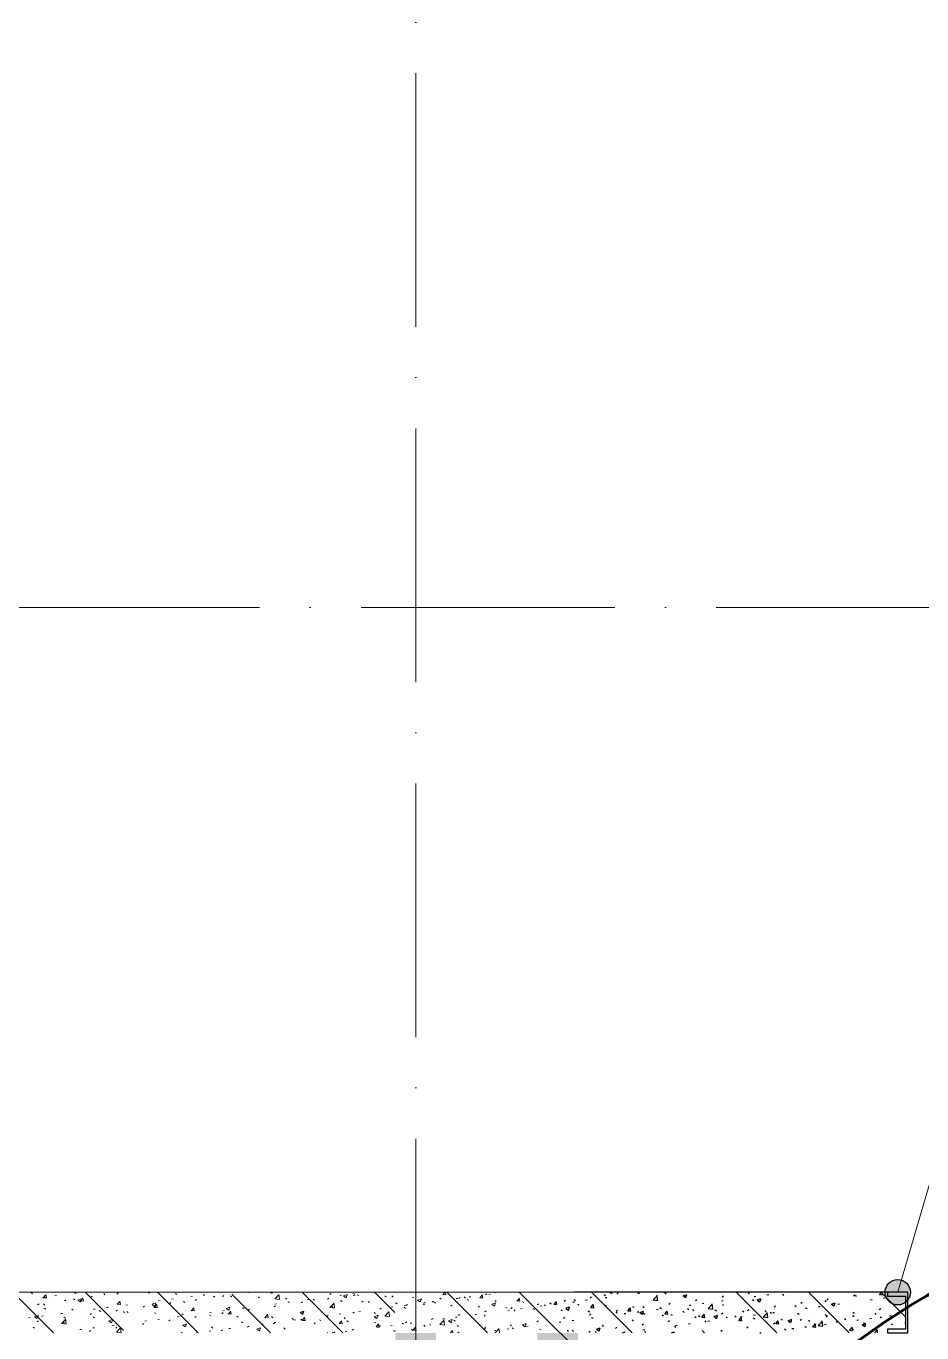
# Model space of a CAD drawing. Header units: millimetres. Extents: x -6064 to 178764, y -5836 to 29924.
# Drawn here: x 79892 to 81657, y 15570 to 18146 of the extents above; entities that cross this region are included whole.
import ezdxf

# ---------------------------------------------------------------- set-up
doc = ezdxf.new("R2010")
doc.units = ezdxf.units.MM
doc.linetypes.add('50_200_ШТРИХ_1Т_ш5_п1_п1_', pattern=[700, 500, -100, 0, -100])
for name, color, linetype, lineweight in [('0) ПГП', 1, 'Continuous', 30), ('A-GENM-1', 7, 'Continuous', 25), ('A-GENM-IDEN', 7, 'Continuous', 9), ('Оси-1', 7, '50_200_ШТРИХ_1Т_ш5_п1_п1_', 9)]:
    doc.layers.add(name, color=color, linetype=linetype, lineweight=lineweight)
doc.layers.add('A-WALL-FNSH-4', color=7, linetype='Continuous', lineweight=13, true_color=0x0070df)
doc.layers.add('A-WALL-PATT-4', color=7, linetype='Continuous', lineweight=5, true_color=0x0070df)
pattern_1 = [(50, (0, 0), (72.873764, -6.37607), [7.62, -83.82]), (355, (0, 0), (-14.09699, 76.422444), [6.096, -67.056]), (100.451, (6.07, -0.53), (58.776964, 70.04687), [6.476, -71.236]), (46.184, (0, 20.32), (108.43142, -16.81745), [11.43, -125.73]), (96.636, (9.04, 18.92), (94.961, 98.97089), [9.714, -106.854]), (351.184, (0, 20.32), (94.96227, 98.97018), [9.144, -100.584]), (21, (10.16, 15.24), (60.64565, -40.906537), [7.62, -83.82]), (326, (10.16, 15.24), (24.72083, 73.67493), [6.096, -67.056]), (71.451, (15.214, 11.83), (85.36689, 32.768737), [6.476, -71.236]), (37.5, (0, 0), (1.235525, 33.8224325), [3.353, -62.89, 3.353, -64.719, -67.31]), (37.5, (0, 0), (1.235525, 33.8224325), [-134.315, 3.353, -63.957]), (7.5, (0, 0), (26.728146, 40.07255), [3.353, -35.458, 3.353, -61.366, -25.654]), (7.5, (0, 0), (26.728146, 40.07255), [-103.53, 3.353, -22.301]), (327.5, (-22.657, 0), (54.2363175, -2.292117), [3.353, -22.047, 3.353, -75.895, -105.156]), (327.5, (-22.657, 0), (54.2363175, -2.292117), [-104.648, 3.353, -101.803]), (317.5, (-32.817, 0), (59.25158, 10.17014), [3.353, -29.667, 3.353, -49.276, -74.676]), (317.5, (-32.817, 0), (59.25158, 10.17014), [-85.649, 3.353, -71.323])]
pattern_2 = [(135, (0, 0), (-142.5612, -142.5612), []), (135, (142.56, 0), (-142.5612, -142.5612), [252.016, -50.403, 3.353, -47.05])]

# ---------------------------------------------------------------- blocks, each defined once
blk = doc.blocks.new('Фахверк_СКБ_Швеллер_Тип 2 - СМ-8_80х2180h-30702245-АР1_1_Кладочный план 2 этажа')
at = {"layer": 'A-GENM-1'}
for p, q in [((165, 40), (125, 40)), ((125, 40), (125, -40)), ((129.5, 32.6), (165, 32.6)), ((129.5, -32.6), (129.5, 32.6)), ((165, 32.6), (165, 40)), ((125, -40), (165, -40)), ((165, -32.6), (129.5, -32.6)), ((165, -40), (165, -32.6))]:
    blk.add_line(p, q, dxfattribs=at)

msp = doc.modelspace()

# ---------------------------------------------------------------- hatches: boundary and pattern name
at = {"layer": '0) ПГП'}
h = msp.add_hatch(color=256, dxfattribs=at)
edge = h.paths.add_edge_path(flags=0)
edge.add_arc((81609.8, 15650), 25, 0, 360)
h = msp.add_hatch(dxfattribs=at)
h.set_pattern_fill('FP_25', color=256, style=0, pattern_type=2)
h.set_pattern_definition(pattern_1)
h.paths.add_polyline_path([(80979.8, 11780), (80979.8, 15570), (80899.8, 15570), (80899.8, 11780)], flags=0)
h = msp.add_hatch(dxfattribs=at)
h.set_pattern_fill('FP_26', color=256, style=0, pattern_type=2)
h.set_pattern_definition(pattern_2)
h.paths.add_polyline_path([(80979.8, 11780), (80979.8, 15570), (80899.8, 15570), (80899.8, 11780)], flags=0)
at = {"layer": 'A-WALL-PATT-4'}
h = msp.add_hatch(dxfattribs=at)
h.set_pattern_fill('FP_25', color=256, style=0, pattern_type=2)
h.set_pattern_definition(pattern_1)
h.paths.add_polyline_path([(80699.8, 12200), (80699.8, 15570), (80619.8, 15570), (80619.8, 12200)], flags=0)
h = msp.add_hatch(dxfattribs=at)
h.set_pattern_fill('FP_26', color=256, style=0, pattern_type=2)
h.set_pattern_definition(pattern_2)
h.paths.add_polyline_path([(80699.8, 12200), (80699.8, 15570), (80619.8, 15570), (80619.8, 12200)], flags=0)

# ---------------------------------------------------------------- linework, layer by layer
at = {"color": 6, "lineweight": 60}
msp.add_circle((82349.2, 14455.4), 1369.4, dxfattribs=at)
at = {"layer": '0) ПГП'}
msp.add_line((81589.8, 15650), (80972, 15650), dxfattribs=at)
at = {"layer": '0) ПГП', "linetype": 'Continuous'}
for p, q in [((81003.5, 15639), (81006.2, 15641)), ((81086.5, 15570), (81006.5, 15650)), ((81031.4, 15645.9), (81033.9, 15643.6)), ((81033.1, 15639.5), (81036.4, 15640)), ((81042.5, 15650), (81046, 15647.6)), ((81046.2, 15647.5), (81047.1, 15650)), ((81056.3, 15646.6), (81059, 15648.6)), ((81097.3, 15648), (81100.6, 15648.4)), ((81127.7, 15634.8), (81135.6, 15643.1)), ((81136.6, 15634.3), (81135.5, 15644)), ((81153.1, 15646), (81149.1, 15650)), ((81187, 15643), (81194.1, 15645.8)), ((81187, 15642.9), (81192.1, 15639.5)), ((81192.2, 15639.4), (81194.3, 15645.5)), ((81211.3, 15634), (81214, 15636.1)), ((81263.5, 15641.2), (81266.2, 15643.2)), ((81371.6, 15570), (81291.6, 15650)), ((81314.8, 15647.7), (81317.5, 15649.7)), ((81323.5, 15636.1), (81326, 15633.8)), ((81326.7, 15641.6), (81330, 15642.1)), ((81333, 15634.9), (81340.1, 15637.6)), ((81338.2, 15631.2), (81340.3, 15637.4)), ((81352.1, 15645), (81355.5, 15645.4)), ((81382.7, 15646.3), (81385.2, 15644)), ((81514.2, 15570), (81434.2, 15650)), ((81469.8, 15635.1), (81472.5, 15637.2)), ((81522.6, 15642.7), (81525.3, 15644.8)), ((81525.6, 15644.3), (81528.1, 15642)), ((81573.8, 15645.2), (81577.8, 15650)), ((81573.8, 15645.5), (81579.8, 15645)), ((81574.8, 15649.9), (81574.9, 15650)), ((81625.3, 15601.4), (81576.7, 15650)), ((81579.8, 15644.7), (81578.8, 15650)), ((81581.6, 15638.6), (81584.9, 15639.1)), ((80924.2, 15629.2), (80927, 15627.4)), ((80932, 15626.5), (80938.1, 15626)), ((80932.1, 15626.2), (80937, 15632)), ((80938, 15625.7), (80936.9, 15632.1)), ((80945.6, 15615.6), (80948.5, 15613.8)), ((80952.2, 15632.4), (80954.9, 15634.5)), ((80955.6, 15618.4), (80962.7, 15621.1)), ((80955.6, 15618.3), (80960.7, 15614.9)), ((80960.9, 15614.7), (80962.9, 15620.9)), ((80969.2, 15631.1), (80972.5, 15631.5)), ((80972.2, 15635.7), (80974.6, 15633.4)), ((80978.4, 15626.9), (80981.3, 15625.1)), ((80994.6, 15634.5), (80998, 15634.9)), ((80999.9, 15613.3), (81002.7, 15611.5)), ((81004.9, 15619.8), (81009.8, 15625.6)), ((81004.9, 15620.1), (81010.9, 15619.6)), ((81010.9, 15619.3), (81009.7, 15625.7)), ((81032.7, 15624.6), (81035.5, 15622.8)), ((81054.1, 15611), (81056.9, 15609.2)), ((81055.1, 15612.7), (81057.7, 15614.8)), ((81077.7, 15613.7), (81083.8, 15613.2)), ((81077.8, 15613.4), (81082.7, 15619.3)), ((81083.8, 15613), (81082.6, 15619.3)), ((81086.9, 15622.3), (81089.7, 15620.5)), ((81096, 15611.2), (81099.3, 15611.7)), ((81101.6, 15610.3), (81108.7, 15613)), ((81106.9, 15606.6), (81108.9, 15612.7)), ((81107.2, 15619.9), (81109.9, 15621.9)), ((81127.8, 15635), (81136.9, 15633.6)), ((81134.5, 15616.3), (81137.8, 15616.7)), ((81141.1, 15620), (81144, 15618.2)), ((81150.7, 15607), (81155.6, 15612.9)), ((81156.7, 15606.6), (81155.5, 15612.9)), ((81158.6, 15626.4), (81161.2, 15628.4)), ((81188.7, 15610.4), (81186.3, 15612.7)), ((81195.4, 15617.8), (81198.2, 15616)), ((81198.6, 15624.8), (81202, 15625.2)), ((81205, 15615.8), (81207.5, 15613.5)), ((81224.1, 15628.1), (81227.4, 15628.5)), ((81236.1, 15618), (81244, 15626.3)), ((81236.3, 15618.2), (81245.3, 15616.8)), ((81245.1, 15617.5), (81243.9, 15627.2)), ((81249.6, 15615.5), (81252.4, 15613.7)), ((81262.5, 15633.2), (81265.9, 15633.6)), ((81264.2, 15625.9), (81266.7, 15623.7)), ((81303.9, 15613.2), (81306.7, 15611.4)), ((81313.6, 15613.9), (81316.2, 15615.9)), ((81333, 15634.8), (81338.1, 15631.4)), ((81347.8, 15613.8), (81350.3, 15611.5)), ((81353.5, 15600.7), (81352.4, 15610.3)), ((81358.1, 15610.9), (81360.9, 15609.1)), ((81363.9, 15610), (81367.2, 15610.4)), ((81366.3, 15621.5), (81369, 15623.5)), ((81407.1, 15624), (81409.6, 15621.7)), ((81418.5, 15628.6), (81421.2, 15630.7)), ((81428.1, 15618.4), (81431.4, 15618.8)), ((81453.5, 15621.8), (81456.8, 15622.2)), ((81466.3, 15634.1), (81468.8, 15631.9)), ((81479, 15626.8), (81486.1, 15629.5)), ((81479, 15626.6), (81484.1, 15623.2)), ((81484.3, 15623.1), (81486.3, 15629.2)), ((81492, 15626.8), (81495.3, 15627.3)), ((81521.4, 15608.9), (81524, 15611)), ((81556.1, 15635.3), (81559.5, 15635.7)), ((81573.5, 15616.1), (81576.2, 15618.1)), ((81623.6, 15618.9), (81625.3, 15617.4)), ((81624.8, 15622.6), (81625.3, 15622.9)), ((81625, 15618.6), (81625.3, 15618.7)), ((81625, 15618.5), (81625.3, 15618.3)), ((80942.5, 15591), (80945.8, 15591.5)), ((80951, 15598.6), (80953.6, 15600.7)), ((80967.9, 15594.4), (80971.2, 15594.8)), ((81002.3, 15605.1), (81005, 15607.2)), ((81006.4, 15599.4), (81009.7, 15599.9)), ((81027.2, 15585.3), (81029.7, 15583)), ((81070.5, 15607.9), (81073.9, 15608.3)), ((81086.5, 15595.4), (81089, 15593.2)), ((81101.6, 15610.1), (81106.7, 15606.7)), ((81106, 15586.1), (81108.7, 15588.1)), ((81108.3, 15608.7), (81111.2, 15606.9)), ((81145.7, 15605.6), (81148.2, 15603.3)), ((81150.6, 15607.4), (81156.7, 15606.8)), ((81157.3, 15592.6), (81160, 15594.6)), ((81162.6, 15606.4), (81165.4, 15604.6)), ((81171.9, 15584.7), (81175.2, 15585.1)), ((81197.3, 15588), (81200.7, 15588.5)), ((81210.1, 15600.2), (81212.7, 15602.2)), ((81216.8, 15604.1), (81219.6, 15602.3)), ((81223.5, 15601), (81229.6, 15600.4)), ((81223.6, 15600.7), (81228.4, 15606.5)), ((81229.5, 15600.2), (81228.4, 15606.6)), ((81229.3, 15593.5), (81231.8, 15591.2)), ((81235.8, 15593.1), (81239.1, 15593.5)), ((81247.6, 15602.1), (81254.7, 15604.9)), ((81247.7, 15602), (81252.7, 15598.6)), ((81252.9, 15598.5), (81254.9, 15604.6)), ((81262.3, 15607.4), (81264.9, 15609.4)), ((81271, 15601.8), (81273.9, 15600)), ((81288.6, 15603.6), (81291.1, 15601.4)), ((81296.4, 15594.3), (81301.3, 15600.1)), ((81296.4, 15594.6), (81302.4, 15594.1)), ((81300, 15601.5), (81303.3, 15602)), ((81302.4, 15593.8), (81301.2, 15600.2)), ((81325.3, 15599.5), (81328.1, 15597.7)), ((81325.4, 15604.9), (81328.7, 15605.3)), ((81344.5, 15601.2), (81352.4, 15609.5)), ((81344.7, 15601.4), (81353.7, 15600)), ((81365.1, 15587.6), (81367.8, 15589.7)), ((81369.2, 15588.2), (81375.3, 15587.7)), ((81369.3, 15587.9), (81374.2, 15593.8)), ((81375.3, 15587.4), (81374.1, 15593.8)), ((81379.5, 15597.2), (81382.3, 15595.4)), ((81393.6, 15594), (81400.8, 15596.7)), ((81393.7, 15593.9), (81398.7, 15590.5)), ((81398.9, 15590.3), (81400.9, 15596.5)), ((81412.3, 15608.6), (81415.2, 15606.8)), ((81417.3, 15594.8), (81419.9, 15596.8)), ((81433.8, 15594.9), (81436.6, 15593.1)), ((81442.2, 15581.5), (81447.1, 15587.4)), ((81445.9, 15588.4), (81448.4, 15586.1)), ((81448.2, 15581.1), (81447, 15587.4)), ((81453, 15584.4), (81460.9, 15592.6)), ((81453.1, 15584.6), (81462.2, 15583.2)), ((81461.9, 15583.9), (81460.8, 15593.5)), ((81465.2, 15586.7), (81468.6, 15587.2)), ((81466.6, 15606.3), (81469.4, 15604.5)), ((81468.6, 15601.3), (81471.3, 15603.3)), ((81488, 15592.6), (81490.8, 15590.8)), ((81505.1, 15598.6), (81507.6, 15596.3)), ((81520.8, 15604), (81523.6, 15602.2)), ((81529.4, 15595.2), (81532.7, 15595.6)), ((81539.7, 15585.9), (81546.8, 15588.6)), ((81539.7, 15585.7), (81544.7, 15582.3)), ((81542.2, 15590.4), (81545.1, 15588.6)), ((81544.9, 15582.2), (81547, 15588.3)), ((81554.8, 15598.5), (81558.2, 15599)), ((81564.4, 15608.8), (81566.9, 15606.5)), ((81575, 15601.7), (81577.9, 15599.9)), ((81593.3, 15603.6), (81596.6, 15604)), ((81596.5, 15588.1), (81599.3, 15586.3)), ((81623.6, 15588.8), (81625.3, 15590.1)), ((80958.2, 15575.3), (80961.1, 15573.5)), ((80968, 15575.1), (80970.5, 15572.8)), ((81001.1, 15571.3), (81003.7, 15573.3)), ((81012.5, 15573), (81015.3, 15571.2)), ((81016.3, 15577.5), (81023.4, 15580.2)), ((81016.3, 15577.4), (81021.3, 15574)), ((81021.5, 15573.8), (81023.6, 15580)), ((81053.8, 15578.9), (81056.5, 15581)), ((81066.7, 15570.7), (81067.8, 15570)), ((81069.3, 15571.2), (81072.6, 15571.6)), ((81107.7, 15576.2), (81111.1, 15576.7)), ((81110.8, 15573.1), (81113.3, 15570.9)), ((81163.9, 15570), (81169.4, 15572.1)), ((81169, 15570), (81169.6, 15571.8)), ((81170.1, 15583.3), (81172.6, 15581)), ((81229.1, 15570), (81224.3, 15574.7)), ((81261, 15573.5), (81263.7, 15575.6)), ((81312.3, 15580), (81315, 15582.1)), ((81338, 15570), (81340.5, 15570.3)), ((81386.6, 15578.2), (81389.1, 15576)), ((81401.3, 15578.3), (81404.7, 15578.8)), ((81426.8, 15581.7), (81430.1, 15582.1)), ((81442.1, 15581.9), (81448.2, 15581.3)), ((81515, 15575.2), (81519.9, 15581)), ((81515, 15575.5), (81521.1, 15574.9)), ((81521, 15574.7), (81519.9, 15581.1)), ((81520.1, 15575.1), (81522.8, 15577.1)), ((81563.7, 15570), (81569.3, 15575.8)), ((81570, 15570), (81569.2, 15576.7)), ((81572.3, 15582.3), (81575, 15584.3)), ((81588.9, 15570), (81589.8, 15571))]:
    msp.add_line(p, q, dxfattribs=at)
at = {"layer": '0) ПГП'}
msp.add_circle((81609.8, 15650), 25, dxfattribs=at)
at = {"layer": 'A-GENM-IDEN'}
msp.add_line((81609.8, 15650), (81795, 16284.1), dxfattribs=at)
at = {"layer": 'A-WALL-FNSH-4'}
msp.add_line((80972, 15650), (79080, 15650), dxfattribs=at)
at = {"layer": 'A-WALL-PATT-4', "linetype": 'Continuous'}
for p, q in [((79946, 15570), (79866, 15650)), ((79902.1, 15649.3), (79904.5, 15647.1)), ((79923.4, 15639.6), (79926.7, 15640.1)), ((79925.9, 15639), (79930.8, 15644.9)), ((79925.9, 15639.3), (79931.9, 15638.8)), ((79931.9, 15638.5), (79930.7, 15644.9)), ((79948.8, 15643), (79952.2, 15643.4)), ((79985.6, 15637.2), (79988.1, 15634.9)), ((79987.3, 15648.1), (79990.6, 15648.5)), ((79994.2, 15634.5), (80001.3, 15637.2)), ((79998.8, 15632.6), (80003.7, 15638.5)), ((79999.4, 15630.8), (80001.5, 15636.9)), ((80004.8, 15632.2), (80003.6, 15638.5)), ((80083.9, 15574.7), (80008.6, 15650)), ((80019.6, 15640.1), (80022.3, 15642.1)), ((80044.9, 15647.4), (80047.4, 15645.1)), ((80071, 15646.6), (80073.6, 15648.6)), ((80132.1, 15650), (80134.9, 15648.1)), ((80231.1, 15570), (80151.1, 15650)), ((80178.3, 15636.6), (80181.6, 15637.1)), ((80186.3, 15647.7), (80189.1, 15645.9)), ((80216.7, 15641.7), (80220.1, 15642.1)), ((80226, 15634), (80228.6, 15636.1)), ((80240.6, 15645.4), (80243.4, 15643.6)), ((80261.5, 15642.3), (80263.9, 15640.1)), ((80278.7, 15641.7), (80281.4, 15643.7)), ((80294.8, 15643.1), (80297.6, 15641.3)), ((80373.7, 15570), (80297.7, 15646)), ((80330.9, 15648.8), (80332.5, 15650)), ((80349, 15640.8), (80351.9, 15639)), ((80372.8, 15650), (80376.6, 15647.4)), ((80376.8, 15647.3), (80377.7, 15650)), ((80382.1, 15636.8), (80390, 15645)), ((80382.3, 15637), (80391.3, 15635.6)), ((80391.1, 15636.2), (80390, 15645.9)), ((80403.3, 15638.5), (80406.1, 15636.7)), ((80436.1, 15649.8), (80438.9, 15648)), ((80516.3, 15570), (80436.3, 15650)), ((80457.5, 15636.2), (80460.3, 15634.4)), ((80485.9, 15636.3), (80488.6, 15638.3)), ((80490.3, 15647.6), (80493.1, 15645.8)), ((80510.3, 15643.8), (80513.7, 15644.2)), ((80517.6, 15642.8), (80524.7, 15645.5)), ((80517.6, 15642.7), (80522.6, 15639.3)), ((80522.8, 15639.1), (80524.9, 15645.3)), ((80535.8, 15647.1), (80539.1, 15647.6)), ((80537.2, 15642.8), (80539.9, 15644.8)), ((80544.5, 15645.3), (80547.4, 15643.5)), ((80618.5, 15610.4), (80578.8, 15650)), ((80598.8, 15643), (80601.6, 15641.2)), ((80612.8, 15642.7), (80615.2, 15640.5)), ((80653, 15640.7), (80655.8, 15638.9)), ((80663.6, 15634.7), (80670.7, 15637.4)), ((80668.8, 15631), (80670.9, 15637.1)), ((80707.3, 15638.4), (80710.1, 15636.6)), ((80713.4, 15645.3), (80717.4, 15650)), ((80713.4, 15645.6), (80719.4, 15645.1)), ((80719.4, 15644.8), (80718.5, 15650)), ((80801.4, 15570), (80721.4, 15650)), ((80739.8, 15637.5), (80743.1, 15637.9)), ((80745, 15637.8), (80747.7, 15639.9)), ((80755.6, 15640.8), (80758.1, 15638.5)), ((80761.5, 15636.1), (80764.3, 15634.3)), ((80765.2, 15640.8), (80768.5, 15641.2)), ((80786.2, 15639.2), (80792.3, 15638.7)), ((80786.3, 15638.9), (80791.2, 15644.8)), ((80792.3, 15638.5), (80791.1, 15644.8)), ((80797.2, 15645), (80799.9, 15647)), ((80803.7, 15645.9), (80807, 15646.3)), ((80815.9, 15650), (80817.3, 15648.7)), ((80859.2, 15632.5), (80864.1, 15638.4)), ((80943.9, 15570), (80863.9, 15650)), ((80865.2, 15632.1), (80864, 15638.4)), ((79914.7, 15625.3), (79917.4, 15627.4)), ((79926.4, 15627), (79928.9, 15624.8)), ((79927.7, 15618.8), (79930.6, 15617)), ((79967.5, 15632.9), (79970.1, 15635)), ((79982, 15616.5), (79984.8, 15614.7)), ((79994.2, 15634.3), (79999.2, 15630.9)), ((79998.7, 15632.9), (80004.8, 15632.4)), ((80024.8, 15616.4), (80028.1, 15616.9)), ((80036.2, 15614.2), (80039, 15612.4)), ((80050.2, 15619.8), (80053.5, 15620.2)), ((80069.7, 15612.8), (80072.4, 15614.8)), ((80071.6, 15626.6), (80077.7, 15626)), ((80071.7, 15626.3), (80076.6, 15632.1)), ((80077.7, 15625.8), (80076.5, 15632.2)), ((80083.7, 15611.8), (80086.2, 15609.5)), ((80088.7, 15624.8), (80092, 15625.3)), ((80090.4, 15612), (80093.3, 15610.2)), ((80122.5, 15620.4), (80125.2, 15622.4)), ((80140.2, 15626.3), (80147.3, 15629.1)), ((80140.2, 15626.2), (80145.3, 15622.8)), ((80143, 15622), (80145.4, 15619.7)), ((80144.5, 15619.9), (80149.4, 15625.7)), ((80144.5, 15620.2), (80150.5, 15619.7)), ((80145.4, 15622.6), (80147.5, 15628.8)), ((80150.5, 15619.4), (80149.4, 15625.8)), ((80152.8, 15633.3), (80156.2, 15633.7)), ((80174.7, 15627.5), (80177.3, 15629.6)), ((80202.2, 15632.1), (80204.7, 15629.9)), ((80217.3, 15613.8), (80223.4, 15613.3)), ((80217.4, 15613.5), (80222.3, 15619.3)), ((80223.4, 15613), (80222.2, 15619.4)), ((80254.2, 15610.1), (80257.5, 15610.5)), ((80279.6, 15613.4), (80282.9, 15613.9)), ((80286.2, 15618.2), (80293.3, 15620.9)), ((80286.2, 15618.1), (80291.3, 15614.6)), ((80290.3, 15607.1), (80295.2, 15613)), ((80291.4, 15614.5), (80293.5, 15620.6)), ((80296.3, 15606.7), (80295.1, 15613)), ((80318.1, 15618.5), (80321.4, 15618.9)), ((80329.7, 15615), (80332.3, 15617)), ((80381, 15621.5), (80383.7, 15623.5)), ((80382.3, 15626.9), (80385.6, 15627.4)), ((80407.7, 15630.3), (80411, 15630.7)), ((80432.2, 15610), (80439.3, 15612.8)), ((80433.8, 15629.1), (80436.4, 15631.2)), ((80435, 15612.2), (80437.5, 15609.9)), ((80437.4, 15606.4), (80439.5, 15612.5)), ((80446.2, 15635.4), (80449.5, 15635.8)), ((80490.5, 15620), (80498.5, 15628.2)), ((80490.7, 15620.2), (80499.8, 15618.8)), ((80494.3, 15622.4), (80496.7, 15620.1)), ((80499.5, 15619.4), (80498.4, 15629.1)), ((80511.7, 15633.9), (80514.6, 15632.1)), ((80536, 15609), (80538.7, 15611)), ((80547.5, 15612.1), (80550.8, 15612.6)), ((80553.5, 15632.5), (80556, 15630.3)), ((80566, 15631.6), (80568.8, 15629.8)), ((80588.8, 15616.6), (80591.4, 15618.6)), ((80599, 15603.1), (80606.9, 15611.4)), ((80607.9, 15602.6), (80606.8, 15612.3)), ((80611.7, 15620.6), (80615, 15621)), ((80620.2, 15629.3), (80623, 15627.5)), ((80637.1, 15623.9), (80640.4, 15624.4)), ((80637.1, 15620.4), (80639.6, 15618.1)), ((80640.9, 15623.7), (80643.6, 15625.8)), ((80663.6, 15634.5), (80668.7, 15631.1)), ((80674.4, 15627), (80677.3, 15625.2)), ((80675.6, 15629), (80678.9, 15629.4)), ((80692.3, 15630.2), (80694.9, 15632.3)), ((80696.4, 15630.6), (80698.8, 15628.3)), ((80728.7, 15624.7), (80731.5, 15622.9)), ((80782.9, 15622.4), (80785.7, 15620.6)), ((80796, 15611.2), (80798.6, 15613.2)), ((80809.6, 15626.5), (80816.7, 15629.3)), ((80809.6, 15626.4), (80814.7, 15623)), ((80814.8, 15622.9), (80816.9, 15629)), ((80815.7, 15633.8), (80818.6, 15632)), ((80837.2, 15620.2), (80840, 15618.4)), ((80841.1, 15614.2), (80844.4, 15614.7)), ((80847.3, 15617.7), (80849.9, 15619.7)), ((80853.7, 15615.4), (80856.1, 15613.1)), ((80859.1, 15632.9), (80865.2, 15632.3)), ((80866.6, 15617.6), (80869.9, 15618)), ((80870, 15631.5), (80872.8, 15629.7)), ((80891.4, 15617.9), (80894.2, 15616.1)), ((80900.1, 15625.3), (80902.7, 15627.3)), ((80905, 15622.7), (80908.4, 15623.1)), ((80912.9, 15625.5), (80915.4, 15623.3)), ((79896.7, 15599.6), (79900, 15600)), ((79908.8, 15601.7), (79915.9, 15604.4)), ((79908.8, 15601.6), (79913.9, 15598.1)), ((79913.5, 15591.5), (79916.1, 15593.5)), ((79914, 15598), (79916.1, 15604.2)), ((79922.1, 15602.9), (79925.4, 15603.3)), ((79960.6, 15608), (79963.9, 15608.4)), ((79961.9, 15588.3), (79969.8, 15596.5)), ((79962, 15588.5), (79971.1, 15587.1)), ((79965.2, 15591.5), (79967.7, 15589.2)), ((79966.2, 15599.1), (79968.9, 15601.2)), ((79970.8, 15587.7), (79969.7, 15597.4)), ((80018.4, 15606.3), (80021.1, 15608.3)), ((80024.4, 15601.6), (80026.9, 15599.4)), ((80054.8, 15593.6), (80061.9, 15596.3)), ((80054.8, 15593.4), (80059.9, 15590)), ((80060.1, 15589.9), (80062.1, 15596)), ((80061.9, 15584.8), (80065.3, 15585.2)), ((80121.3, 15586.6), (80123.9, 15588.6)), ((80126.1, 15593.2), (80129.4, 15593.7)), ((80144.7, 15609.7), (80147.5, 15607.9)), ((80151.5, 15596.6), (80154.9, 15597)), ((80173.4, 15593.7), (80176.1, 15595.8)), ((80190, 15601.6), (80193.3, 15602.1)), ((80198.9, 15607.4), (80201.7, 15605.6)), ((80200.8, 15585.4), (80207.9, 15588.1)), ((80200.8, 15585.3), (80205.9, 15581.9)), ((80206.1, 15581.7), (80208.1, 15587.9)), ((80224.7, 15600.2), (80227.4, 15602.3)), ((80253.2, 15605.1), (80256, 15603.3)), ((80277.5, 15607.8), (80280.2, 15609.9)), ((80290.2, 15607.4), (80296.3, 15606.9)), ((80307.4, 15602.8), (80310.2, 15601)), ((80316.5, 15591.9), (80319, 15589.6)), ((80355.5, 15586.9), (80358.9, 15587.3)), ((80361.6, 15600.5), (80364.5, 15598.7)), ((80363.1, 15601.1), (80369.2, 15600.5)), ((80363.2, 15600.8), (80368.1, 15606.6)), ((80369.1, 15600.3), (80368, 15606.7)), ((80375.8, 15602), (80378.2, 15599.8)), ((80379.8, 15587.7), (80382.4, 15589.7)), ((80381, 15590.2), (80384.3, 15590.7)), ((80415.9, 15598.2), (80418.7, 15596.4)), ((80419.4, 15595.3), (80422.8, 15595.7)), ((80432.2, 15609.9), (80437.3, 15606.5)), ((80432.5, 15595.3), (80435.2, 15597.3)), ((80436, 15594.4), (80440.9, 15600.2)), ((80436, 15594.7), (80442, 15594.2)), ((80442, 15593.9), (80440.8, 15600.3)), ((80459.4, 15589.9), (80461.8, 15587.6)), ((80470.1, 15595.9), (80472.9, 15594.1)), ((80483.6, 15603.7), (80486.9, 15604.2)), ((80484.7, 15602.4), (80487.4, 15604.5)), ((80508.8, 15588.3), (80514.9, 15587.8)), ((80508.9, 15588), (80513.8, 15593.8)), ((80509, 15607.1), (80512.4, 15607.5)), ((80514.9, 15587.5), (80513.7, 15593.9)), ((80518.6, 15600.1), (80521.1, 15597.8)), ((80524.3, 15593.6), (80527.2, 15591.8)), ((80577.9, 15610.2), (80580.3, 15608)), ((80578.2, 15601.9), (80585.3, 15604.6)), ((80578.2, 15601.8), (80583.3, 15598.4)), ((80578.6, 15591.3), (80581.4, 15589.5)), ((80581.8, 15581.6), (80586.7, 15587.5)), ((80583.5, 15598.2), (80585.5, 15604.4)), ((80587.8, 15581.2), (80586.6, 15587.5)), ((80587.5, 15582.7), (80590.2, 15584.8)), ((80599.2, 15603.3), (80608.2, 15601.9)), ((80632.8, 15589), (80635.6, 15587.2)), ((80639.7, 15589.9), (80642.4, 15591.9)), ((80648.9, 15588.9), (80652.2, 15589.4)), ((80675.9, 15584.9), (80678.4, 15582.6)), ((80687, 15586.7), (80689.9, 15584.9)), ((80691, 15596.4), (80693.7, 15598.4)), ((80707.4, 15586.3), (80715.3, 15594.6)), ((80707.6, 15586.5), (80716.6, 15585.1)), ((80713, 15597.4), (80716.4, 15597.8)), ((80716.4, 15585.8), (80715.2, 15595.4)), ((80724.2, 15593.8), (80731.3, 15596.5)), ((80724.2, 15593.6), (80729.3, 15590.2)), ((80729.5, 15590.1), (80731.5, 15596.2)), ((80735.2, 15595), (80737.6, 15592.8)), ((80738.5, 15600.7), (80741.8, 15601.2)), ((80743.8, 15604), (80746.5, 15606.1)), ((80777, 15605.8), (80780.3, 15606.2)), ((80794.4, 15605.2), (80796.9, 15602.9)), ((80846, 15583.9), (80848.7, 15585.9)), ((80870.2, 15585.6), (80877.4, 15588.4)), ((80870.3, 15585.5), (80875.3, 15582.1)), ((80875.5, 15582), (80877.5, 15588.1)), ((80898.8, 15591.5), (80901.5, 15593.5)), ((79905.9, 15581.3), (79908.4, 15579)), ((79998, 15576.4), (80001.3, 15576.8)), ((80017.2, 15572.4), (80019.8, 15574.5)), ((80023.5, 15579.7), (80026.8, 15580.1)), ((80068.5, 15579), (80071.1, 15581)), ((80070.3, 15571.4), (80078.2, 15579.7)), ((80070.5, 15571.6), (80079.5, 15570.2)), ((80079.2, 15570.9), (80078.1, 15580.6)), ((80198, 15571.5), (80199.7, 15570)), ((80227.5, 15570), (80230.8, 15570.4)), ((80252.9, 15573.4), (80256.2, 15573.8)), ((80257.3, 15581.7), (80259.7, 15579.4)), ((80276.3, 15574), (80278.9, 15576.1)), ((80291.4, 15578.4), (80294.7, 15578.9)), ((80328.4, 15581.2), (80331.1, 15583.2)), ((80346.8, 15577.3), (80353.9, 15580)), ((80346.9, 15577.1), (80351.9, 15573.7)), ((80352.1, 15573.6), (80354.1, 15579.7)), ((80400.1, 15579.7), (80402.6, 15577.5)), ((80485.3, 15570), (80486.1, 15570.7)), ((80495.1, 15570), (80500, 15571.9)), ((80499.6, 15570), (80500.2, 15571.6)), ((80520.8, 15572.1), (80524.1, 15572.5)), ((80534.8, 15575.1), (80537.4, 15577.2)), ((80581.7, 15581.9), (80587.8, 15581.4)), ((80585, 15580.5), (80588.3, 15581)), ((80610.4, 15583.9), (80613.7, 15584.3)), ((80616.7, 15574.7), (80619.1, 15572.4)), ((80654.1, 15574.7), (80651.7, 15577.1)), ((80654.6, 15575.6), (80660.7, 15575)), ((80654.7, 15575.3), (80659.6, 15581.1)), ((80660.6, 15574.8), (80659.5, 15581.2)), ((80728.5, 15570), (80732.4, 15574.7)), ((80733.2, 15570), (80732.3, 15574.8)), ((80741.3, 15584.4), (80744.1, 15582.6)), ((80742.6, 15570.2), (80745.2, 15572.2)), ((80794.7, 15577.4), (80797.4, 15579.4)), ((80795.5, 15582.2), (80798.3, 15580.4)), ((80814.4, 15574.2), (80817.7, 15574.6)), ((80816.3, 15570), (80823.7, 15577.8)), ((80824.7, 15570), (80823.7, 15578.6)), ((80839.8, 15577.5), (80843.1, 15578)), ((80849.8, 15579.9), (80852.6, 15578.1)), ((80878.3, 15582.6), (80881.6, 15583)), ((80904, 15577.6), (80906.8, 15575.8))]:
    msp.add_line(p, q, dxfattribs=at)
at = {"layer": 'Оси-1'}
for p, q in [((80660, -4150), (80660, 28615.1)), ((-4160, 17000), (125951.6, 17000))]:
    msp.add_line(p, q, dxfattribs=at)

# ---------------------------------------------------------------- block references
at = {"layer": '0) ПГП', "rotation": 180}
msp.add_blockref('Фахверк_СКБ_Швеллер_Тип 2 - СМ-8_80х2180h-30702245-АР1_1_Кладочный план 2 этажа', (81754.8, 15610), dxfattribs=at)

doc.saveas('drawing.dxf')
